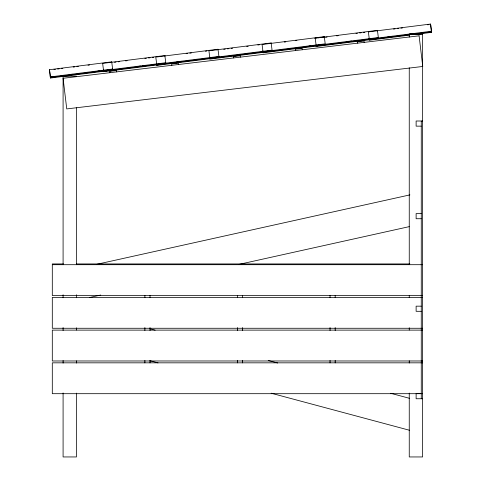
<?xml version="1.0" encoding="UTF-8"?>
<svg xmlns="http://www.w3.org/2000/svg" width="481" height="481" viewBox="0 0 481 481"><rect width="100%" height="100%" fill="white"/><g stroke="black" fill="none" stroke-linecap="round" stroke-linejoin="round"><path stroke-width="0.72" d="M96.988 264.261L409.896 194.889M89.743 297.474L100.739 295.039M239.237 264.334L409.247 226.641M112.638 69.619L50.421 77.477L49.501 70.088L49.495 69.703L111.712 61.845L112.632 69.042M53.944 69.523L55.423 69.336M57.648 69.054L59.127 68.867M61.352 68.591L62.831 68.404M73.202 67.093L74.681 66.907M76.906 66.625L78.385 66.438M88.011 65.224L89.496 65.037M164.857 55.543L102.639 63.402L103.559 70.599L165.777 62.722L164.857 55.543L164.857 55.928M114.496 62.289L115.975 62.103M118.2 61.821L119.679 61.634M125.601 60.889L127.086 60.702M144.859 58.454L146.344 58.267M148.563 57.985L150.042 57.798M152.267 57.522L153.746 57.335M217.995 49.248L155.784 57.101L156.704 64.304L218.915 56.421L217.995 49.248L218.001 49.633L216.522 49.82M186.153 53.65L187.638 53.463M189.857 53.187L191.336 53M205.411 51.22L206.89 51.034M271.14 42.947L208.928 50.806L209.848 58.003L272.06 50.126L271.14 42.947L271.146 43.332M223.743 49.315L225.228 49.128M227.447 48.852L228.926 48.665M231.151 48.383L232.63 48.196M246.705 46.416L248.184 46.23M257.816 45.016L259.295 44.829M324.284 36.646L262.073 44.505L262.993 51.701L325.204 43.825L324.284 36.646L324.29 37.031M284.295 42.081L285.774 41.895M295.406 40.681L296.885 40.494M314.658 38.246L316.143 38.059M318.362 37.783L319.847 37.596M322.066 37.314L323.551 37.127M377.429 30.351L315.217 38.203L316.137 45.406L378.349 37.524L377.429 30.351L377.435 30.736M325.589 37.277L327.068 37.091M336.7 35.877L338.179 35.69M355.952 33.448L357.437 33.261M359.656 32.979L361.141 32.792M363.359 32.51L364.845 32.323M430.573 24.05L368.362 31.908L369.282 39.105L431.493 31.229L430.573 24.05L431.505 32.377L415.211 34.434M393.542 29.113L395.027 28.926M397.246 28.644L398.731 28.457M400.95 28.175L402.435 27.988M427.615 24.808L429.094 24.621M112.632 69.023L50.415 76.9L49.495 69.703M53.331 76.701L50.367 77.074L50.427 78.03L63.017 76.437M71.11 74.459L72.589 74.272M97.769 71.092L99.248 70.905M101.473 70.623L102.952 70.436M139.063 66.288L140.542 66.101M142.767 65.819L144.246 65.632M60.005 76.383L61.484 76.196M165.777 63.324L103.565 71.176L103.397 69.799M176.653 61.953L178.132 61.766M180.357 61.484L181.836 61.297M64.496 76.251L103.752 71.296M105.231 71.104L106.716 70.917M219.426 56.962L156.71 64.881L156.535 63.498M221.651 56.686L223.13 56.493M158.88 64.719L103.571 71.729L103.511 70.779M264.664 52.207L209.86 59.133L209.854 58.58L272.066 50.721M308.862 46.08L310.347 45.893M312.566 45.617L314.051 45.424M210.041 58.694L156.716 65.428L156.656 64.478M317.809 45.911L263.005 52.832L262.999 52.279L325.21 44.426M346.452 41.745L347.937 41.558M350.156 41.282L351.641 41.089M378.355 38.125L316.143 45.984L316.143 46.531L370.214 39.707M387.746 36.947L389.231 36.754M391.45 36.478L392.935 36.291M409.277 34.632L369.288 39.682L369.113 38.3M411.502 34.349L431.499 31.824M409.283 35.185L369.288 40.236L369.234 39.28M409.992 34.145L422.625 34.145M76.461 76.22L63.089 76.22L63.089 264.706M422.625 121.008L416.125 121.008L416.125 126.148L421.266 126.148M421.266 213.588L416.125 213.588L416.125 218.729L421.266 218.729M63.57 263.937L52.303 263.937L52.303 295.556L422.625 295.556M76.341 263.937L409.854 263.937M52.303 264.694L422.625 264.694M422.625 297.408L52.303 297.408L52.303 328.27L422.625 328.27M421.266 306.169L416.125 306.169L416.125 311.309L421.266 311.309M422.625 330.122L52.303 330.122L52.303 360.978L422.625 360.978M422.625 362.83L52.303 362.83L52.303 393.692L422.625 393.692M421.266 393.602L416.125 393.602L416.125 398.749L422.625 398.749M150.06 328.806L155.135 330.164M268.242 360.473L277.663 362.999M390.764 393.302L409.62 398.352M150.048 360.75L158.027 362.89M271.128 393.193L409.608 430.297M431.505 32.377L431.223 30.177M50.144 75.83L50.427 78.03M262.824 50.902L262.999 52.279M209.68 57.197L209.854 58.58M364.165 42.376L364.003 41.029L357.347 41.823L357.503 43.17M302.266 49.753L302.104 48.407L295.442 49.2L295.605 50.547M240.368 57.137L240.205 55.79L233.544 56.584L233.706 57.93M178.469 64.52L178.307 63.167L171.645 63.961L171.807 65.314M116.57 71.897L116.408 70.551L109.746 71.344L109.909 72.691M431.445 31.427L431.451 31.944M430.723 25.228L430.723 25.613M316.089 45.581L316.095 46.104M262.945 51.882L262.951 52.399M209.8 58.177L209.806 58.7M111.712 61.845L111.712 62.229M49.645 70.881L49.651 71.266M421.266 121.008L421.266 398.749M409.253 37.115L409.253 33.983L422.625 33.983L422.625 456.95L409.253 456.95L409.253 393.091M409.253 67.791L409.253 264.622M409.253 295.424L409.253 297.679M409.253 327.729L409.253 329.984M409.253 360.786L409.253 363.041M335.185 295.376L335.185 297.709M335.185 327.555L335.185 330.549M335.185 360.347L335.185 362.896M330.044 295.376L330.044 297.709M330.044 327.555L330.044 330.549M330.044 360.347L330.044 362.896M242.604 295.376L242.604 297.709M242.604 327.555L242.604 330.549M242.604 360.347L242.604 362.896M237.464 295.376L237.464 297.709M237.464 327.555L237.464 330.549M237.464 360.347L237.464 362.896M150.024 295.376L150.024 297.709M150.024 327.555L150.024 330.549M150.024 360.347L150.024 362.896M144.883 295.376L144.883 297.709M144.883 327.555L144.883 330.549M144.883 360.347L144.883 362.896M76.461 107.756L76.461 264.706M76.461 294.745L76.461 297.751M76.461 327.789L76.461 330.038M76.461 360.828L76.461 363.083M76.461 393.121L76.461 456.95L63.089 456.95L63.089 392.959M63.089 294.745L63.089 297.751M63.089 327.543L63.089 330.537M63.089 360.449L63.089 363.125M419.095 35.822L63.089 78.277L66.745 108.916L422.751 66.468L419.095 35.822"/></g></svg>
